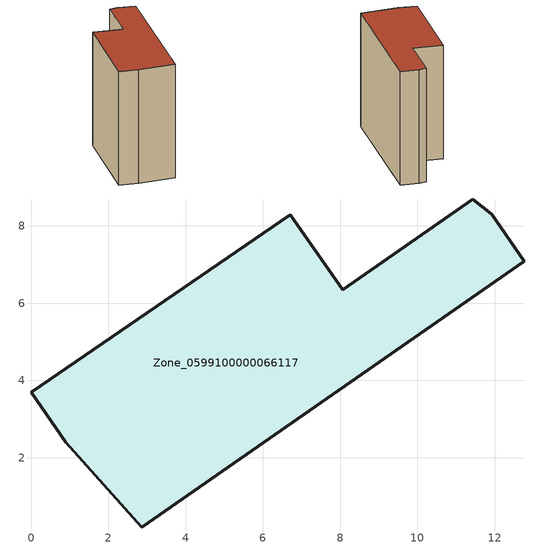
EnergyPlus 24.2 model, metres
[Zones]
Zone_0599100000066117
 floor ground (C_G): 11.43,8.7 11.92,8.3 12.77,7.09 2.86,0.21 0.89,2.4 0,3.69 6.71,8.29 8.06,6.35 z0
 wall outside (C_F): 6.71,8.29 0,3.69 0.89,2.4 2.86,0.21 12.77,7.09 11.92,8.3 11.43,8.7 8.06,6.35 6.71,8.29 z0:9.21
 roof outside (C_R): 11.92,8.3 11.43,8.7 8.06,6.35 6.71,8.29 0,3.69 0.89,2.4 2.86,0.21 12.77,7.09 z9.21
[BUILDING]
Pand.0599100000066117: North Axis=0; Terrain=City; Loads Convergence Tolerance Value=0.04; Temperature Convergence Tolerance Value=0.4; Solar Distribution=FullExterior; Maximum Number of Warmup Days=25; Minimum Number of Warmup Days=1
[Site:Location]
Rotterdam.The.Hague.AP_ZH_NLD Design_Conditions: Latitude=51.96; Longitude=4.45; Time Zone=1; Elevation=-4.5
[SITE:GROUNDTEMPERATURE:BUILDINGSURFACE]
18, 18, 18, 18, 18, 18, 18, 18, 18, 18, 18, 18
[MATERIAL] Thermal Absorptance=0.9; Solar Absorptance=0.7; Visible Absorptance=0.7
Name | Roughness | Thickness | Conductivity | Density | Specific Heat
G.TI.1946 | MediumSmooth | 0.15 | 1 | 540 | 1210
F.TI.1946 | Rough | 0.3 | 0.857143 | 1920 | 840
R.TI.1946 | MediumRough | 0.2 | 0.1 | 1500 | 1000
[CONSTRUCTION]
C_G: G.TI.1946
C_F: F.TI.1946
C_R: R.TI.1946
[ZONE]
Zone_0599100000066117: Type=1; Multiplier=1; Ceiling Height=Autocalculate; Volume=Autocalculate; Floor Area=autocalculate; Part of Total Floor Area=Yes
[ZONEINFILTRATION:DESIGNFLOWRATE]
Infil_Zone_0599100000066117: Zone or ZoneList or Space or SpaceList=Zone_0599100000066117; Schedule=AlwaysOn; Design Flow Rate Calculation Method=Flow/Area; Flow Rate per Floor Area=0.003; Constant Term Coefficient=1; Temperature Term Coefficient=0; Velocity Term Coefficient=0; Velocity Squared Term Coefficient=0
[HVACTEMPLATE:ZONE:IDEALLOADSAIRSYSTEM]
Zone_0599100000066117: Maximum Heating Supply Air Temperature=50; Minimum Cooling Supply Air Temperature=13; Maximum Heating Supply Air Humidity Ratio=0.0156; Minimum Cooling Supply Air Humidity Ratio=0.0077; Heating Limit=NoLimit; Cooling Limit=NoLimit; Dehumidification Control Type=ConstantSensibleHeatRatio; Cooling Sensible Heat Ratio=0.7; Dehumidification Setpoint=60; Humidification Control Type=None; Humidification Setpoint=30; Outdoor Air Method=None; Outdoor Air Flow Rate per Person=0.00944; Outdoor Air Flow Rate per Zone Floor Area=0; Outdoor Air Flow Rate per Zone=0; Demand Controlled Ventilation Type=None; Outdoor Air Economizer Type=NoEconomizer; Heat Recovery Type=None; Sensible Heat Recovery Effectiveness=0.7; Latent Heat Recovery Effectiveness=0.65
[ZONECONTROL:THERMOSTAT]
ThermostatControl_Zone_0599100000066117: Zone or ZoneList=Zone_0599100000066117; Control Type Schedule=DualSetpointControlType; Control 1=Thermostat_Zone_0599100000066117; Temperature Difference Between Cutout And Setpoint=0
[THERMOSTATSETPOINT:DUALSETPOINT]
Thermostat_Zone_0599100000066117: Heating Setpoint Temperature Schedule=HeatingSetpoint_Zone_0599100000066117; Cooling Setpoint Temperature Schedule=CoolingSetpoint_Zone_0599100000066117
[SCHEDULE:COMPACT]
HeatingSetpoint_Zone_0599100000066117: Through: 12/31, For: AllDays, Until: 24:00, 21
CoolingSetpoint_Zone_0599100000066117: Through: 12/31, For: AllDays, Until: 24:00, 24
DualSetpointControlType: Through: 12/31, For: AllDays, Until: 24:00, 4
AlwaysOn: Through: 12/31, For: AllDays, Until: 24:00, 1
